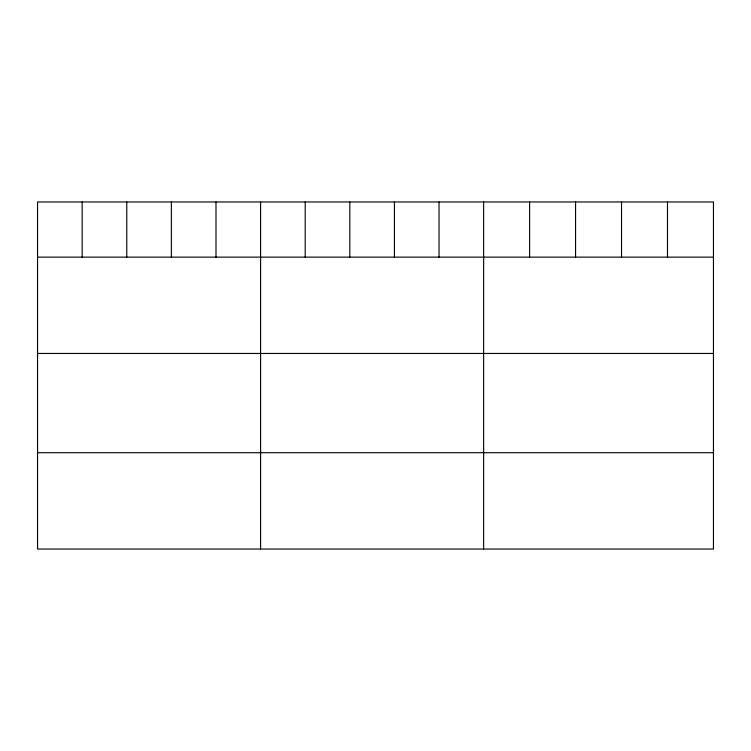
<?xml version="1.0" encoding="UTF-8"?>
<svg xmlns="http://www.w3.org/2000/svg" width="751" height="751" viewBox="0 0 751 751"><rect width="100%" height="100%" fill="white"/><g stroke="black" fill="none" stroke-linecap="round" stroke-linejoin="round"><path stroke-width="1.13" d="M713.45 257.133L713.45 549.028L37.55 549.028L37.55 201.972L713.45 201.972L713.45 257.133L37.55 257.133M37.55 353.458L713.45 353.458M37.55 452.703L713.45 452.703M667.489 201.972L667.489 257.133M621.528 201.972L621.528 257.133M575.566 201.972L575.566 257.133M529.605 201.972L529.605 257.133M483.644 201.972L483.644 549.028M439.035 201.972L439.035 257.133M394.425 201.972L394.425 257.133M349.816 201.972L349.816 257.133M305.206 201.972L305.206 257.133M260.597 201.972L260.597 549.028M215.988 201.972L215.988 257.133M171.378 201.972L171.378 257.133M126.769 201.972L126.769 257.133M82.159 201.972L82.159 257.133"/></g></svg>
